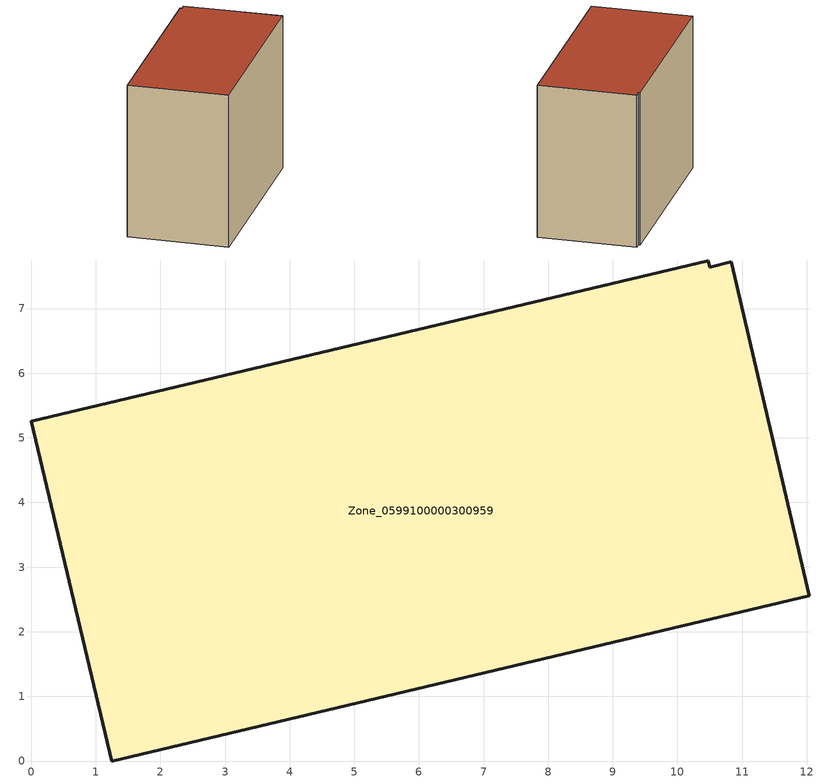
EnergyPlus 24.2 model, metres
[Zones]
Zone_0599100000300959
 floor ground (C_G): 10.83,7.72 12.04,2.56 1.25,0 0,5.26 10.48,7.74 10.5,7.64 z0
 wall outside (C_F): 1.25,0 12.04,2.56 10.83,7.72 10.5,7.64 10.48,7.74 0,5.26 1.25,0 z0:8.47
 roof outside (C_R): 12.04,2.56 10.83,7.72 10.5,7.64 10.48,7.74 0,5.26 1.25,0 z8.47
[BUILDING]
Pand.0599100000300959: North Axis=0; Terrain=City; Loads Convergence Tolerance Value=0.04; Temperature Convergence Tolerance Value=0.4; Solar Distribution=FullExterior; Maximum Number of Warmup Days=25; Minimum Number of Warmup Days=1
[Site:Location]
Rotterdam.The.Hague.AP_ZH_NLD Design_Conditions: Latitude=51.96; Longitude=4.45; Time Zone=1; Elevation=-4.5
[SITE:GROUNDTEMPERATURE:BUILDINGSURFACE]
18, 18, 18, 18, 18, 18, 18, 18, 18, 18, 18, 18
[MATERIAL] Thermal Absorptance=0.9; Solar Absorptance=0.7; Visible Absorptance=0.7
Name | Roughness | Thickness | Conductivity | Density | Specific Heat
G.TI.1992-2005 | MediumSmooth | 0.15 | 0.06 | 540 | 1210
F.TI.1992-2005 | Rough | 0.3 | 0.12 | 1920 | 840
R.TI.1992-2005 | MediumRough | 0.2 | 0.08 | 1500 | 1000
[CONSTRUCTION]
C_G: G.TI.1992-2005
C_F: F.TI.1992-2005
C_R: R.TI.1992-2005
[ZONE]
Zone_0599100000300959: Type=1; Multiplier=1; Ceiling Height=Autocalculate; Volume=Autocalculate; Floor Area=autocalculate; Part of Total Floor Area=Yes
[ZONEINFILTRATION:DESIGNFLOWRATE]
Infil_Zone_0599100000300959: Zone or ZoneList or Space or SpaceList=Zone_0599100000300959; Schedule=AlwaysOn; Design Flow Rate Calculation Method=Flow/Area; Flow Rate per Floor Area=0.0015; Constant Term Coefficient=1; Temperature Term Coefficient=0; Velocity Term Coefficient=0; Velocity Squared Term Coefficient=0
[HVACTEMPLATE:ZONE:IDEALLOADSAIRSYSTEM]
Zone_0599100000300959: Maximum Heating Supply Air Temperature=50; Minimum Cooling Supply Air Temperature=13; Maximum Heating Supply Air Humidity Ratio=0.0156; Minimum Cooling Supply Air Humidity Ratio=0.0077; Heating Limit=NoLimit; Cooling Limit=NoLimit; Dehumidification Control Type=ConstantSensibleHeatRatio; Cooling Sensible Heat Ratio=0.7; Dehumidification Setpoint=60; Humidification Control Type=None; Humidification Setpoint=30; Outdoor Air Method=None; Outdoor Air Flow Rate per Person=0.00944; Outdoor Air Flow Rate per Zone Floor Area=0; Outdoor Air Flow Rate per Zone=0; Demand Controlled Ventilation Type=None; Outdoor Air Economizer Type=NoEconomizer; Heat Recovery Type=None; Sensible Heat Recovery Effectiveness=0.7; Latent Heat Recovery Effectiveness=0.65
[ZONECONTROL:THERMOSTAT]
ThermostatControl_Zone_0599100000300959: Zone or ZoneList=Zone_0599100000300959; Control Type Schedule=DualSetpointControlType; Control 1=Thermostat_Zone_0599100000300959; Temperature Difference Between Cutout And Setpoint=0
[THERMOSTATSETPOINT:DUALSETPOINT]
Thermostat_Zone_0599100000300959: Heating Setpoint Temperature Schedule=HeatingSetpoint_Zone_0599100000300959; Cooling Setpoint Temperature Schedule=CoolingSetpoint_Zone_0599100000300959
[SCHEDULE:COMPACT]
HeatingSetpoint_Zone_0599100000300959: Through: 12/31, For: AllDays, Until: 24:00, 21
CoolingSetpoint_Zone_0599100000300959: Through: 12/31, For: AllDays, Until: 24:00, 24
DualSetpointControlType: Through: 12/31, For: AllDays, Until: 24:00, 4
AlwaysOn: Through: 12/31, For: AllDays, Until: 24:00, 1
